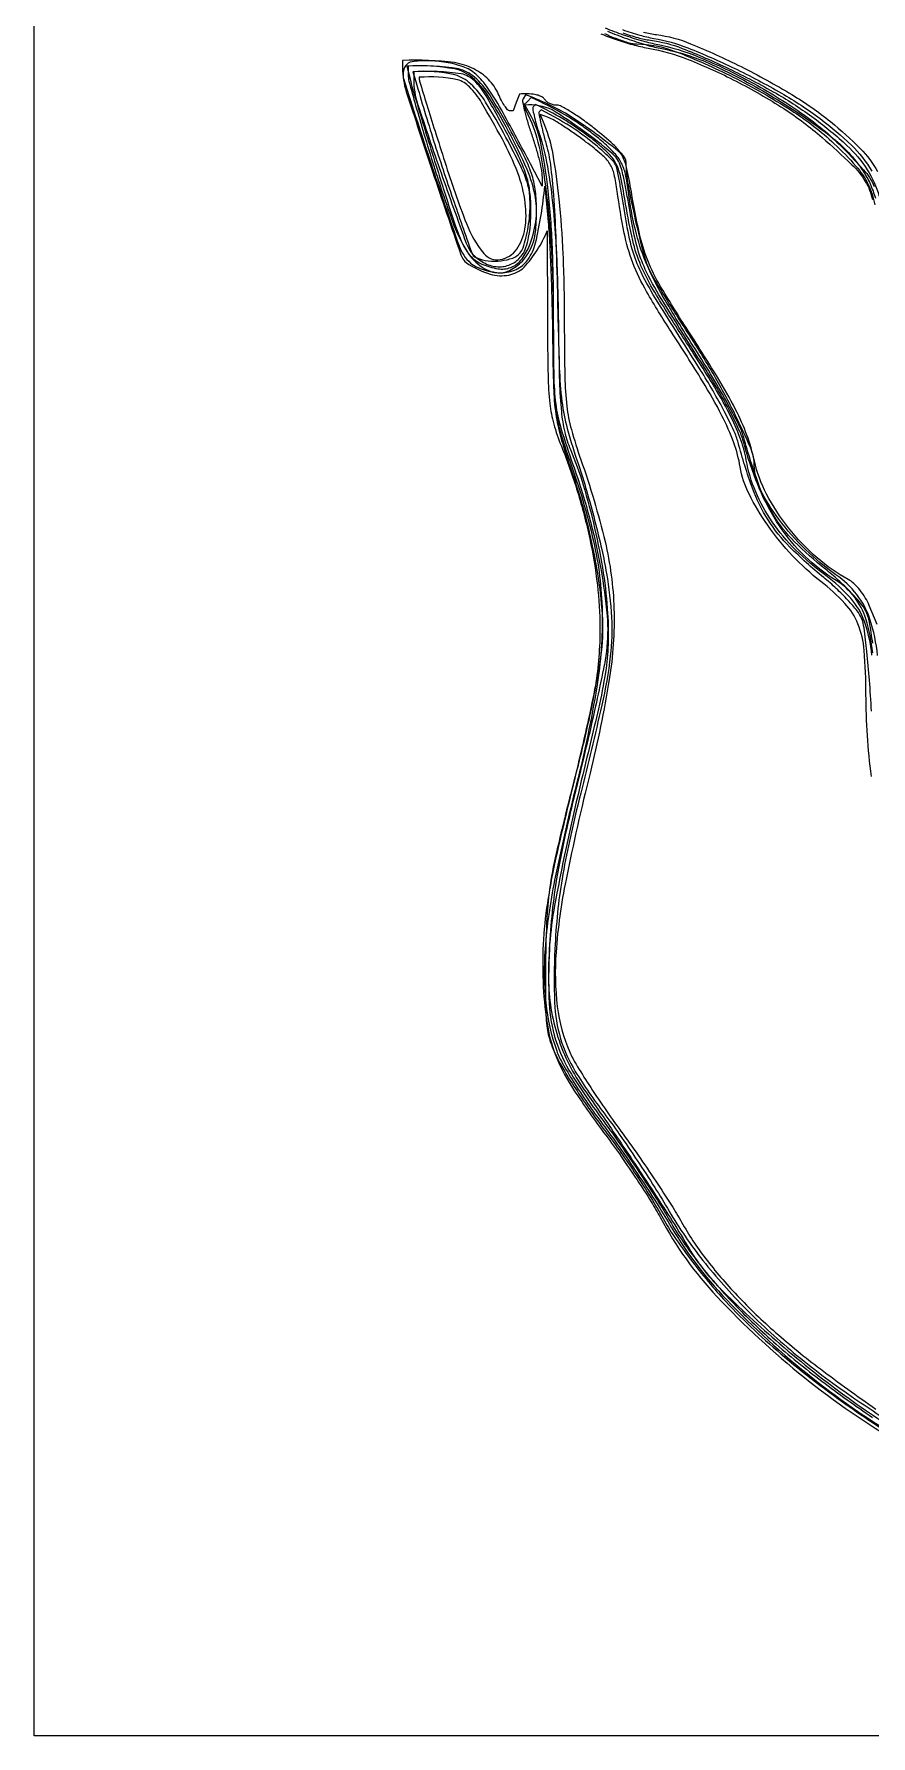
# Model space of a CAD drawing. Extents: x 0 to 564, y 0 to 802.
# Drawn here: x 0 to 149.9, y 0 to 304.7 of the extents above; entities that cross this region are included whole.
import ezdxf

# ---------------------------------------------------------------- set-up
doc = ezdxf.new("R2010")
doc.units = 0

msp = doc.modelspace()

# ---------------------------------------------------------------- linework, layer by layer
at = {"color": 0}
msp.add_lwpolyline([(0, 401), (0, 802), (282, 802), (564, 802), (564, 401), (564, 0), (282, 0), (0, 0), (0, 401)], close=True, dxfattribs=at)
at = {"color": 250}
msp.add_lwpolyline([(0, 401), (0, 802), (282, 802), (564, 802), (564, 401), (564, 0), (282, 0), (0, 0), (0, 401)], close=True, dxfattribs=at)
at = {"color": 8}
msp.add_lwpolyline([(0, 401), (0, 802), (282, 802), (564, 802), (564, 401), (564, 0), (282, 0), (0, 0), (0, 401)], close=True, dxfattribs=at)
at = {"color": 253}
msp.add_lwpolyline([(0, 401), (0, 802), (282, 802), (564, 802), (564, 401), (564, 0), (282, 0), (0, 0), (0, 401)], close=True, dxfattribs=at)
at = {"color": 9}
msp.add_lwpolyline([(0, 401), (0, 802), (282, 802), (564, 802), (564, 401), (564, 0), (282, 0), (0, 0), (0, 401)], close=True, dxfattribs=at)
at = {"color": 254}
msp.add_lwpolyline([(0, 401), (0, 802), (282, 802), (564, 802), (564, 401), (564, 0), (282, 0), (0, 0), (0, 401)], close=True, dxfattribs=at)
at = {"color": 7}
msp.add_lwpolyline([(0, 401), (0, 802), (282, 802), (564, 802), (564, 401), (564, 0), (282, 0), (0, 0), (0, 401)], close=True, dxfattribs=at)
msp.add_lwpolyline([(0, 401), (0, 802), (282, 802), (564, 802), (564, 401), (564, 0), (282, 0), (0, 0), (0, 401)], close=True, dxfattribs=at)
for points in [[(101.523145, 304.806669, 0.01729), (104.249654, 303.761169, 0.016997), (107.222204, 302.849472, 0.022141), (110, 302.230255, -0.050367), (117.130763, 300.212867, -0.024576), (125.751307, 296.306168, -0.024328), (134.264225, 291.394759, -0.036104), (141.146255, 286.226685, -0.011698), (146.488394, 281.35201, -0.066714), (148.882973, 278.357285, -0.082141), (150.169006, 275.112554, -0.022675)], [(102.170951, 304.838943, 0.018289), (104.491296, 303.869736, 0.018385), (106.561425, 303.178356, 0.069468), (107.909767, 302.978912, -0.090889), (114.853642, 301.647616, -0.024215), (125.186575, 297.044056, -0.0254), (135.584082, 291.113801, -0.045757), (143.32692, 285.097412, -0.023909), (147.195693, 281.115328, -0.066949), (149.35387, 277.888245, -0.066328), (150.593552, 274.188271, -0.023148)], [(151.085602, 193.4653, 0.052943), (149.694193, 199.977821, 0.08527), (147.365089, 204.382547, 0.076889), (143.626694, 207.941345, -0.041282), (138.166083, 212.44657, -0.039008), (133.406048, 217.86853, -0.041226), (130.031297, 223.250147, -0.119895), (128.999207, 227.485168, 0.101498), (128.362806, 230.581796, 0.013972), (125.586897, 236.587914, 0.01574), (121.866397, 243.523716, 0.013458), (117.526306, 250.590698, -0.003239), (115.318752, 254.02583, -0.003403), (113.192364, 257.433357, -0.00326), (111.396855, 260.397894, -0.015201), (110.425644, 262.143799, -0.055713), (109.269871, 265.159887, -0.008494), (107.751197, 271.429688, -0.009514), (106.451564, 277.787799, -0.038513), (106.034889, 281.718445, 0.218776), (105.26347, 283.277841, 0.010742), (100.604109, 286.887711, 0.018087), (95.644659, 290.291628, 0.042415), (88.043678, 293.8797), (87.600235, 293.162201), (87.600235, 293.162201, 0.187087), (87.504628, 292.647442, 0.01079), (87.841936, 291.047943, 0.015227), (88.354253, 289.121083, 0.010515), (89.045753, 286.972351, -0.009616), (89.771275, 284.731664, -0.01043), (90.389419, 282.524353, -0.009984), (90.841038, 280.614669, -0.048993), (91, 277.529602), (88.904762, 281.514832), (88.904762, 281.514832, 0.004087), (84.013569, 290.636158, 0.026404), (81.270098, 295.079056, 0.055339), (79.124695, 297.542281, 0.102419), (76.857941, 298.899689, 0.043244), (73.810683, 299.674503, 0.037528), (70.525964, 299.962769, 0.036007), (67.700914, 299.794571, 0.225135), (66.517967, 299.029083, 0.21894), (66.219763, 296.606813, 0.00276), (71.133255, 281.481861, 0.00395), (76.122171, 266.798307, 0.131557), (78.194397, 263.75, 0.064999), (79.213471, 263.078912, 0.034709), (80.614898, 262.514053, 0.033874), (82.150258, 262.128498, 0.044607), (83.58773, 262, 0.108162), (86.365526, 262.608014, 0.131367), (88.410511, 264.303421, 0.09027), (89.8356, 267.351841, 0.031483), (91.484932, 277.5), (92.118256, 270.5), (92.118256, 270.5, -0.010223), (92.370806, 266.886908, -0.003247), (92.602026, 261.49369, -0.00324), (92.781766, 255.478258, -0.003603), (92.875786, 249.669983, 0.005781), (93.044605, 241.453282, 0.026487), (93.449829, 236.701103, 0.034912), (94.303125, 232.654494, 0.015423), (95.963097, 227.444824, -0.020039), (98.679965, 218.638014, -0.021185), (100.625945, 209.803024, -0.022671), (101.683321, 201.658079, -0.042109), (101.680626, 195, -0.025499), (101.185411, 191.369268, -0.005136), (99.910406, 184.974991, -0.005411), (98.268413, 177.559391, -0.005034), (96.428139, 170, 0.00427), (93.692034, 158.834969, 0.02003), (92.43243, 152.346001, 0.025608), (91.846263, 146.531459, 0.010137), (91.61335, 138.5, 0.004549), (91.616383, 130.503629, 0.032868), (91.905427, 126.66674, 0.057019), (92.647421, 123.818199, 0.030311), (94.166557, 120.5, 0.018656), (95.598455, 118.040658, 0.006703), (97.812512, 114.646217, 0.006639), (100.340862, 110.98713, 0.007821), (102.833778, 107.593506, -0.009852), (105.411205, 104.054801, -0.006779), (108.197617, 99.948891, -0.006837), (110.7723, 95.923268, -0.013823), (112.667213, 92.671997, 0.024939), (114.65653, 89.42678, 0.011564), (117.541778, 85.410133, 0.011422), (120.773375, 81.321808, 0.015604), (123.879257, 77.801514, 0.030397), (134.470513, 67.817947, 0.022635), (147.262787, 58.096565, 0.021379), (159.586126, 50.339167, 0.092819)], [(151.02684, 199), (149.598083, 202.419495), (149.598083, 202.419495, 0.039173), (148.879517, 203.819882, 0.031657), (147.903206, 205.199989, 0.032681), (146.832126, 206.362897, 0.067986), (145.834656, 207.08313, -0.057828), (140.240349, 210.952821, -0.045185), (135.148823, 216.311768, -0.045931), (131.197032, 222.373742, -0.067578), (129.014191, 228.335876, 0.034592), (127.668744, 232.925378, 0.029813), (125.646934, 237.527565, 0.019641), (122.384294, 243.321989, 0.005407), (116.799736, 252.17218, -0.009078), (112.213496, 259.559954, -0.038525), (109.903385, 264.217987, -0.042152), (108.436122, 268.975929, -0.012327), (106.987358, 276.5, 0.014145), (106.129155, 280.871342, 0.075925), (105.245855, 283.123886, 0.078208), (103.741079, 284.979522, 0.015517), (100.467171, 287.75, 0.012606), (98.308592, 289.377563, 0.016381), (96.24796, 290.75156, 0.014077), (94.481702, 291.779746, 0.125407), (93.617355, 292, -0.059671), (92.998003, 292.074179, -0.050753), (92.376914, 292.293755, -0.053126), (91.846418, 292.617102, -0.091169), (91.5, 293, 0.112727), (91.121961, 293.383604, 0.049986), (90.48413, 293.706245, 0.045997), (89.70992, 293.925935, 0.046173), (86.937233, 294), (86.361626, 292.5), (85.786026, 291), (85.137123, 291), (85.137123, 291, -0.229357), (84.81373, 291.156582, -0.021873), (84.28578, 291.887985, -0.024425), (83.709959, 292.864815, -0.016773), (83.150154, 294.022919, 0.090441), (81.390541, 296.610947, 0.083819), (78.787684, 298.493011, 0.071214), (75.330424, 299.625721, 0.043633), (66, 300), (66, 298.725159), (66, 298.725159, 0.07776), (66.672182, 294.429129, 0.003482), (71.367868, 280.134041, 0.001861), (76.437552, 265.239123, 0.175767), (77.843239, 263.5, 0.061297), (81.704088, 261.773028, 0.123456), (85.013546, 261.599121, 0.138124), (87.769059, 262.990792, 0.085826), (91.911606, 269.5), (91.955803, 253.230103), (91.955803, 253.230103, 0.003774), (92.055304, 243.537636, 0.023348), (92.376278, 238.568352, 0.04045), (93.086342, 234.916521, 0.028272), (94.443855, 230.945862, -0.022254), (97.339396, 222.798058, -0.021775), (99.523108, 214.366104, -0.022539), (100.89598, 206.111117, -0.029753), (101.355042, 198.5, -0.019292), (101.153101, 193.164073, -0.021022), (100.539942, 188.011604, -0.015796), (99.338916, 181.835768, -0.005466), (97.227203, 173, 0.004931), (93.736834, 158.464455, 0.017958), (91.945538, 149.144798, 0.026321), (91.193489, 141.749845, 0.02474), (91.199188, 134.161377, 0.029985), (91.994899, 126.968288, 0.057121), (93.624682, 121.389786, 0.046759), (96.705246, 115.639421, 0.014332), (102.38784, 107.576416, -0.007799), (105.174296, 103.730438, -0.006463), (108.023076, 99.552635, -0.006533), (110.535081, 95.654808, -0.017429), (112.191322, 92.792419, 0.065947), (122.291555, 78.686352, 0.035793), (137.979071, 64.184608, 0.035804), (155.104726, 52.392527, 0.085499)]]:
    msp.add_lwpolyline(points, format="xyb", dxfattribs=at)
at = {"color": 9}
for points in [[(102.293946, 305.836237, 0.012589), (105.503904, 304.628181, 0.012646), (108.718167, 303.600393, 0.022834), (111.403755, 302.947357, -0.050726), (119.226413, 300.576847, -0.026208), (128.448861, 296.144566, -0.026077), (137.336478, 290.664271, -0.042377), (144.175705, 285.02655, -0.015784), (148.581016, 280.438955, -0.080703), (150.48893, 277.478729, -0.067452)], [(150.203135, 193.969895, 0.05138), (148.971846, 200.027931, 0.088683), (146.926714, 203.955394, 0.090302), (143.658264, 206.902161, -0.053572), (138.066254, 211.247683, -0.053164), (133.509001, 216.692314, -0.04867), (129.893726, 223.414846, -0.03384), (127.110504, 231.580444, 0.043882), (126.332965, 233.720114, 0.010769), (124.676362, 237.082336, 0.010945), (122.603188, 240.866219, 0.010737), (120.353539, 244.580444, -0.002475), (112.723366, 256.720597, -0.023297), (109.71939, 262.096252, -0.047337), (108.130554, 266.212214, -0.028837), (107.011894, 271.307129, 0.004292), (106.517527, 274.238764, 0.004576), (105.982766, 277.099548, 0.004357), (105.478959, 279.551394, 0.021158), (105.122719, 280.925415, 0.144498), (103.46163, 283.444185, 0.018327), (98.28334, 287.497414, 0.018573), (92.820977, 291.157405, 0.139186), (87.929634, 292), (89.020233, 289.962219), (89.020233, 289.962219, -0.074332), (90.720384, 285.201474, -0.020187), (91.952128, 277.279137, -0.017803), (92.743587, 267.188113, -0.010663), (93.000298, 255.162048, 0.003331), (93.0773, 243.631268, 0.028454), (93.439741, 238.479095, 0.042114), (94.362927, 234.175296, 0.011954), (96.514061, 227.670715, -0.020311), (99.414665, 218.38203, -0.021234), (101.503248, 209.024582, -0.022593), (102.625322, 200.570855, -0.052818), (102.505806, 194.200134, -0.019737), (101.989481, 191.075606, -0.003213), (100.710317, 185.064285, -0.003538), (99.108319, 178.005385, -0.003109), (97.337975, 170.658569, 0.005552), (95.075781, 161.064985, 0.013109), (93.657518, 153.855843, 0.016052), (92.794081, 147.543, 0.014061), (92.290359, 140.902405, 0.022112), (92.257595, 131.185808, 0.066376), (93.400147, 124.662979, 0.06366), (96.241014, 118.519084, 0.019177), (102.051804, 110, -0.007067), (105.071746, 105.794992, -0.005043), (108.337776, 101.006706, -0.005092), (111.35962, 96.377573, -0.01084), (113.581375, 92.724915, 0.032689), (118.539733, 85.321778, 0.025086), (124.854415, 77.910271, 0.02325), (132.414794, 70.601424, 0.019099), (141.120209, 63.506836, 0.01233), (150.163549, 57.037822, 0.025709)]]:
    msp.add_lwpolyline(points, format="xyb", dxfattribs=at)
at = {"color": 254}
for points in [[(102.683564, 305.262864, 0.012279), (106.145343, 303.940613, 0.01243), (109.495942, 302.847187, 0.026433), (112.145378, 302.2052, -0.061217), (121.434733, 299.258728, -0.028789), (132.583797, 293.354942, -0.02834), (142.722368, 286.400582, -0.082261), (148.491058, 280.192871, -0.040439), (149.742498, 277.922551, -0.035003), (150.683064, 275.3694, -0.02844)], [(150.202583, 195.693947, 0.013637), (149.616693, 199.435663, 0.069593), (148.952835, 201.428528, 0.05988), (148.017268, 202.856105, 0.016814), (146.230043, 204.839691, 0.016701), (144.041687, 206.963374, 0.016877), (141.723907, 208.928528, -0.029578), (136.167507, 213.887473, -0.057109), (132.475996, 218.557304, -0.051939), (129.726979, 224.233066, -0.02062), (127.115036, 232.5, 0.051954), (126.242129, 234.759922, 0.008077), (123.989958, 238.99688, 0.008923), (121.153787, 243.920967, 0.007662), (117.999565, 249, -0.010991), (112.700464, 257.660899, -0.032248), (109.580854, 263.916069, -0.04064), (107.696253, 269.662293, -0.027853), (106.466949, 276.418213, 0.02128), (105.922169, 279.652937, 0.068632), (105.183273, 281.699661, 0.070331), (103.928233, 283.443104, 0.023116), (101.631882, 285.626587, 0.017816), (99.742126, 287.149683, 0.011789), (97.471747, 288.767677, 0.01187), (95.18822, 290.23732, 0.022488), (89.043877, 293.377228), (88.359497, 292.692841), (87.675117, 292.008453), (88.84256, 289.446228), (88.84256, 289.446228, -0.060681), (90.559541, 284.017293, -0.017835), (91.862825, 275.360748, -0.016441), (92.717809, 264.813839, -0.012003), (93, 253.060425, 0.003707), (93.077103, 242.661188, 0.025909), (93.415092, 237.596359, 0.040665), (94.231377, 233.563781, 0.017233), (95.944687, 228.314209, -0.031305), (100.188261, 213.95466, -0.050913), (101.747055, 201.347107, -0.04617), (100.786609, 187.841776, -0.021031), (97.174988, 170.5, 0.011414), (93.232911, 153.24098, 0.031844), (91.524116, 140.942528, 0.044801), (91.67041, 131.285659, 0.058691), (93.611275, 122.684631, 0.044678), (94.588693, 120.544815, 0.010382), (96.618195, 117.147812, 0.010631), (99.12812, 113.321501, 0.010233), (101.829544, 109.555725, -0.008003), (104.786187, 105.472752, -0.005227), (108.07123, 100.67395, -0.005258), (111.176284, 95.927533, -0.010015), (113.555351, 92.036438, 0.058498), (124.063168, 78.087216, 0.03481), (139.458524, 64.065445, 0.034962), (156.048547, 52.733829, 0.081496)]]:
    msp.add_lwpolyline(points, format="xyb", dxfattribs=at)
at = {"color": 8}
for points in [[(105.385165, 305.53722, 0.014193), (108.470827, 304.554631, 0.027291), (111, 303.974884, -0.05125), (117.108706, 302.263416, -0.018437), (125.390676, 298.639706, -0.018623), (133.856092, 294.161713, -0.028574), (140.788849, 289.610352, -0.033557), (146.40382, 284.831254, -0.065475), (150.038527, 280.22258, -0.070484)], [(149.97673, 183.5, 0.006147), (149.628788, 189.054394, 0.007843), (149.164951, 194.163353, 0.006283), (148.65701, 198.419099, 0.06348), (148.202316, 200.141174, 0.073461), (147.429164, 201.455939, 0.01768), (145.76993, 203.372322, 0.017774), (143.688004, 205.457973, 0.016793), (141.424515, 207.431885, -0.025007), (135.363872, 212.894857, -0.055571), (131.479418, 217.736061, -0.053871), (128.686423, 223.408679, -0.022263), (126.110504, 231.580444, 0.043882), (125.332965, 233.720114, 0.010769), (123.676362, 237.082336, 0.010945), (121.603188, 240.866219, 0.010737), (119.353539, 244.580444, -0.002458), (111.702623, 256.752679, -0.023493), (108.712469, 262.107674, -0.047938), (107.138062, 266.209625, -0.02887), (106.035812, 271.307129, 0.001866), (105.570815, 274.207619, 0.002141), (105.10445, 276.974594, 0.001927), (104.689882, 279.317792, 0.012291), (104.445869, 280.5, 0.141118), (103.482832, 282.227732, 0.021582), (100.540052, 284.907997, 0.024241), (96.908362, 287.652337, 0.027277), (90.828705, 291.162048), (90.496338, 290.829681), (90.496338, 290.829681, 0.248333), (90.40734, 290.540523, 0.004924), (90.720623, 288.979706, 0.010521), (91.151653, 287.130267, 0.006718), (91.726585, 284.998657, -0.037836), (92.474928, 281.330407, -0.012584), (93.025301, 275.869362, -0.00966), (93.438001, 268.501761, -0.003971), (93.72509, 258.5, 0.002688), (94.078105, 244.993703, 0.022768), (94.545688, 238.93602, 0.037153), (95.506808, 234.116387, 0.013771), (97.543701, 227.5, -0.01124), (98.956052, 222.993517, -0.007184), (100.403489, 217.698975, -0.007217), (101.673182, 212.46663, -0.013349), (102.528961, 208.177368, -0.028801), (103.421068, 200.291535, -0.042979), (103.207189, 193.359367, -0.027044), (101.688141, 184.553535, -0.005195), (97.909843, 168.792786, 0.006568), (95.879636, 160.22023, 0.013738), (94.571934, 153.490715, 0.016004), (93.760655, 147.401469, 0.01341), (93.281281, 140.902405, 0.021215), (93.239217, 131.311298, 0.063333), (94.31226, 124.848579, 0.065713), (96.943528, 118.992165, 0.024123), (102.088387, 111.5, -0.01013), (104.818529, 107.753337, -0.005548), (108.018601, 103.059357, -0.005527), (111.1638, 98.218882, -0.008779), (113.736511, 94, 0.035067), (119.789045, 85.155775, 0.027568), (127.495825, 76.463425, 0.025931), (136.643514, 68.136693, 0.022609), (147.019745, 60.388672, 0.005246), (155.776337, 54.580193, 0.02868)]]:
    msp.add_lwpolyline(points, format="xyb", dxfattribs=at)
at = {"color": 253}
for points in [[(105.423791, 304.96196, 0.017652), (108.143038, 304.110089, 0.033855), (110.382149, 303.654785, -0.060129), (116.100268, 302.176256, -0.017938), (124.384546, 298.585373, -0.018562), (132.895387, 294.132838, -0.030012), (139.733353, 289.661316, -0.02681), (145.594756, 284.796592, -0.063569), (149.229704, 280.458885, -0.072847), (151.369542, 275.731764, -0.045211)], [(150.062744, 193.539651, 0.061214), (148.728521, 199.549179, 0.097317), (146.262287, 203.712683, 0.051481), (141.809647, 207.77124, -0.035911), (136.382187, 212.417951, -0.046869), (132.186984, 217.426224, -0.050632), (129.245533, 222.779466, -0.055511), (127.550163, 228.453491, 0.04441), (126.462462, 232.411285, 0.029545), (124.559563, 236.718147, 0.019518), (121.425673, 242.266711, 0.00579), (116.209122, 250.5, -0.007217), (111.165022, 258.511582, -0.035207), (108.705242, 263.27021, -0.045108), (107.229415, 267.775753, -0.016934), (105.957115, 274.302429, 0.010629), (105.095048, 279.042067, 0.061895), (104.28663, 281.442825, 0.083121), (103.014325, 283.246636, 0.027516), (100.604347, 285.427856, 0.012483), (98.788446, 286.824523, 0.009359), (96.723665, 288.273643, 0.009474), (94.727691, 289.565105, 0.021324), (89.81414, 292.147461), (89.409988, 291.743317), (89.409988, 291.743317, 0.244853), (89.305855, 291.412712, 0.010189), (89.553996, 290.159622, 0.015644), (89.936776, 288.642544, 0.010254), (90.467773, 286.919556, -0.036233), (91.94712, 281.053148, -0.019175), (92.966681, 273.616089, -0.01482), (93.61625, 264.114654, -0.006787), (93.927452, 251.692566, 0.003921), (94.105469, 242.477391, 0.01812), (94.443253, 237.156212, 0.031183), (95.043386, 233.483595, 0.045191), (96.059837, 230.360413, -0.028579), (98.353083, 224.035148, -0.016777), (100.40078, 216.247444, -0.016644), (101.953351, 208.186922, -0.024304), (102.735481, 201, -0.022632), (102.816075, 195.459607, -0.031235), (102.353422, 190.507729, -0.017973), (101.081158, 183.947247, -0.002914), (98.077682, 171.309021, 0.013238), (93.384763, 149.576561, 0.048733), (92.139299, 135.589561, 0.075902), (93.8268, 125.138969, 0.07639), (98.554848, 115.693298, -0.004916), (103.403974, 108.706898, -0.003135), (108.912612, 100.490997, -0.00296), (113.966311, 92.751322, -0.011109), (117, 87.806763, 0.063607), (122.908407, 80.117024, 0.019889), (133.578758, 70.199707, 0.020198), (145.981419, 60.400405, 0.027695), (157.930618, 52.692261, 0.0294)]]:
    msp.add_lwpolyline(points, format="xyb", dxfattribs=at)
at = {"color": 250}
for points in [[(109.18364, 305.112027, 0.032425), (111.5, 304.65155, -0.065103), (117.599481, 303.019624, -0.018127), (126.618793, 298.908249, -0.019015), (135.741375, 293.90113, -0.035463), (142.64299, 289.068237, -0.026399), (147.987112, 284.241417, -0.069424), (151.083532, 280.124046, -0.07157)], [(149.960051, 171.831157, -0.0318), (149.001984, 186.5, 0.019479), (148.681983, 194.378394, 0.07553), (147.569498, 199.122787, 0.093368), (145.231587, 202.79208, 0.039275), (140.889084, 206.74762, -0.039293), (135.861672, 211.327402, -0.035006), (131.397888, 216.80883, -0.036736), (128.0511, 222.39206, -0.075461), (126.470894, 227.226318, 0.047204), (125.316229, 231.573351, 0.02938), (123.198973, 236.40889, 0.019964), (119.73106, 242.588771, 0.006435), (114.113419, 251.466675, -0.013177), (109.718654, 258.623716, -0.039442), (107.246224, 263.801544, -0.042095), (105.703462, 269.116497, -0.016702), (104.454346, 276.619812, 0.025634), (103.895664, 279.641706, 0.083413), (103.104377, 281.510612, 0.073644), (101.691506, 283.14123, 0.017127), (98.855385, 285.413879, 0.007066), (96.850858, 286.866771, 0.008142), (94.897665, 288.193771, 0.007414), (93.210689, 289.264759, 0.046151), (90.652786, 290.347229), (91.423721, 288.423584), (91.423721, 288.423584, -0.05288), (92.894446, 283.22129, -0.01671), (93.994015, 275.212242, -0.015017), (94.713033, 265.378767, -0.010237), (94.965111, 254.169983, 0.003555), (95.063619, 243.372227, 0.024816), (95.410639, 238.110344, 0.039127), (96.231026, 233.927905, 0.016851), (97.942139, 228.504211, -0.026135), (102.26703, 213.853504, -0.051454), (103.863197, 201.828987, -0.047941), (103.019509, 189.190387, -0.019906), (99.57798, 172.408691, 0.010237), (95.280934, 153.336566, 0.032119), (93.489186, 140.331978, 0.048199), (93.719078, 130.601757, 0.07316), (95.939659, 122.45166, 0.033581), (97.073568, 120.269374, 0.00705), (99.361753, 116.623222, 0.007361), (102.143539, 112.461905, 0.006911), (105.104561, 108.294983, -0.005874), (108.191325, 103.970191, -0.00499), (111.350686, 99.33387, -0.005033), (114.143034, 95.054232, -0.014105), (115.98288, 91.983765, 0.036036), (120.260894, 85.506138, 0.025553), (125.919042, 78.880638, 0.023326), (132.818612, 72.240398, 0.018535), (140.843277, 65.717407, 0.009195), (150.742125, 58.544141, 0.027178)]]:
    msp.add_lwpolyline(points, format="xyb", dxfattribs=at)
at = {"color": 9}
msp.add_lwpolyline([(88.611992, 266.613831), (88.611992, 266.613831, 0.063307), (89.858806, 271.13055, 0.079121), (89.79355, 275.473969, 0.059079), (88.290525, 280.493154, 0.020438), (84.995552, 287.316895, 0.016899), (81.259924, 293.773529, 0.080757), (78.463017, 296.965839, 0.117585), (75.336919, 298.49936, 0.055549), (66.78318, 299), (67.454475, 296.25), (67.454475, 296.25, 0.012727), (67.929874, 294.497362, 0.00112), (69.255005, 290.098015, 0.001466), (70.86294, 284.85807, 0.001141), (72.641273, 279.168762, 0.00364), (75.440499, 270.505185, 0.033003), (76.935659, 266.823669, 0.080933), (78.341032, 264.826834, 0.099825), (80.220184, 263.549438, 0.060048), (83.097925, 262.727941, 0.127747), (85.385995, 262.948273, 0.135564), (87.1903, 264.235305, 0.071605)], format="xyb", close=True, dxfattribs=at)
at = {"color": 254}
msp.add_lwpolyline([(87.927422, 264.634888), (87.927422, 264.634888, 0.053605), (88.915886, 266.213575, 0.053242), (89.548876, 267.969864, 0.041879), (89.893239, 270.161821, 0.018032), (90, 273.121155, 0.028064), (89.804952, 276.593495, 0.049615), (89.203413, 279.396835, 0.037654), (87.941094, 282.504867, 0.010085), (85.470398, 287.236328, 0.013981), (81.60607, 293.841229, 0.075055), (78.905904, 297.000801, 0.11885), (76.000935, 298.502903, 0.06023), (67, 299), (67, 297.408569), (67, 297.408569, 0.066712), (67.148936, 296.297276, 0.002199), (68.348106, 291.978664, 0.004161), (69.830936, 286.890469, 0.00288), (71.589294, 281.158569, 0.010936), (74.949967, 271.194081, 0.052154), (77.567164, 265.79496, 0.104357), (80.240946, 263.001682, 0.150954), (83.483185, 262, 0.084781), (84.568717, 262.185397, 0.049253), (85.77014, 262.746223, 0.04594), (86.938016, 263.592349, 0.046406)], format="xyb", close=True, dxfattribs=at)
at = {"color": 8}
msp.add_lwpolyline([(87.050308, 265.560608), (87.050308, 265.560608, 0.089336), (87.577819, 266.493725, 0.021979), (88.087563, 268.187187, 0.0218), (88.5077, 270.209508, 0.020264), (88.762589, 272.310608, 0.033513), (88.804791, 275.507742, 0.060687), (88.349786, 278.08078, 0.040532), (87.15736, 281.090047, 0.008028), (84.507538, 286.250916, 0.015328), (80.885697, 292.561186, 0.069204), (78.188212, 295.830242, 0.111069), (75.377118, 297.445312, 0.075204), (67.865227, 298), (68.369164, 296.25), (68.369164, 296.25, 0.0064), (71.57149, 285.641937, 0.006623), (75.009556, 275.240234, 0.001847), (78.380672, 265.592692, 0.214705), (79.279419, 264.652466, 0.070694), (81.346764, 264.138144, 0.054809), (83.668753, 264.153999, 0.057826), (85.747623, 264.644833, 0.133458)], format="xyb", close=True, dxfattribs=at)
at = {"color": 253}
msp.add_lwpolyline([(87.443298, 265.222534), (87.443298, 265.222534, 0.072485), (88.094512, 266.516381, 0.031905), (88.584267, 268.373924, 0.028031), (88.896671, 270.624083, 0.02048), (89, 273.145752, 0.028879), (88.80839, 276.460407, 0.045734), (88.224362, 279.242912, 0.036075), (87.036201, 282.302516, 0.011483), (84.840736, 286.673218, 0.00794), (80.966807, 293.691816, 0.073595), (78.827532, 296.407948, 0.138191), (76.515069, 297.617969, 0.051907), (68, 298), (68, 296.595612), (68, 296.595612, 0.079491), (68.70101, 292.214106, 0.005072), (72.890693, 279.879444, 0.003637), (77.412626, 267.291014, 0.128291), (79.178474, 264.75, 0.084839), (81.352228, 263.449904, 0.107119), (83.661124, 263.086021, 0.115463), (85.784322, 263.712724, 0.11117)], format="xyb", close=True, dxfattribs=at)
at = {"color": 250}
msp.add_lwpolyline([(86.443298, 266.222534), (86.443298, 266.222534, 0.114064), (87.91546, 269.867377, 0.071722), (87.977845, 274.4814, 0.057493), (86.627296, 279.893723, 0.03468), (83.875221, 285.914673, 0.008281), (80.1688, 292.469611, 0.063015), (78.007113, 295.271973, 0.125167), (75.850332, 296.56144, 0.072579), (69, 297), (69, 296.595612), (69, 296.595612, 0.075018), (69.04736, 296.281734, 0.000199), (70.341758, 292.095959, 0.001224), (71.81662, 287.374255, 0.000763), (73.567688, 281.845581, 0.0144), (77.429449, 270.825371, 0.081035), (80.560031, 265.452431, 0.267563), (83.481545, 264.357331, 0.201549)], format="xyb", close=True, dxfattribs=at)

doc.saveas('drawing.dxf')
